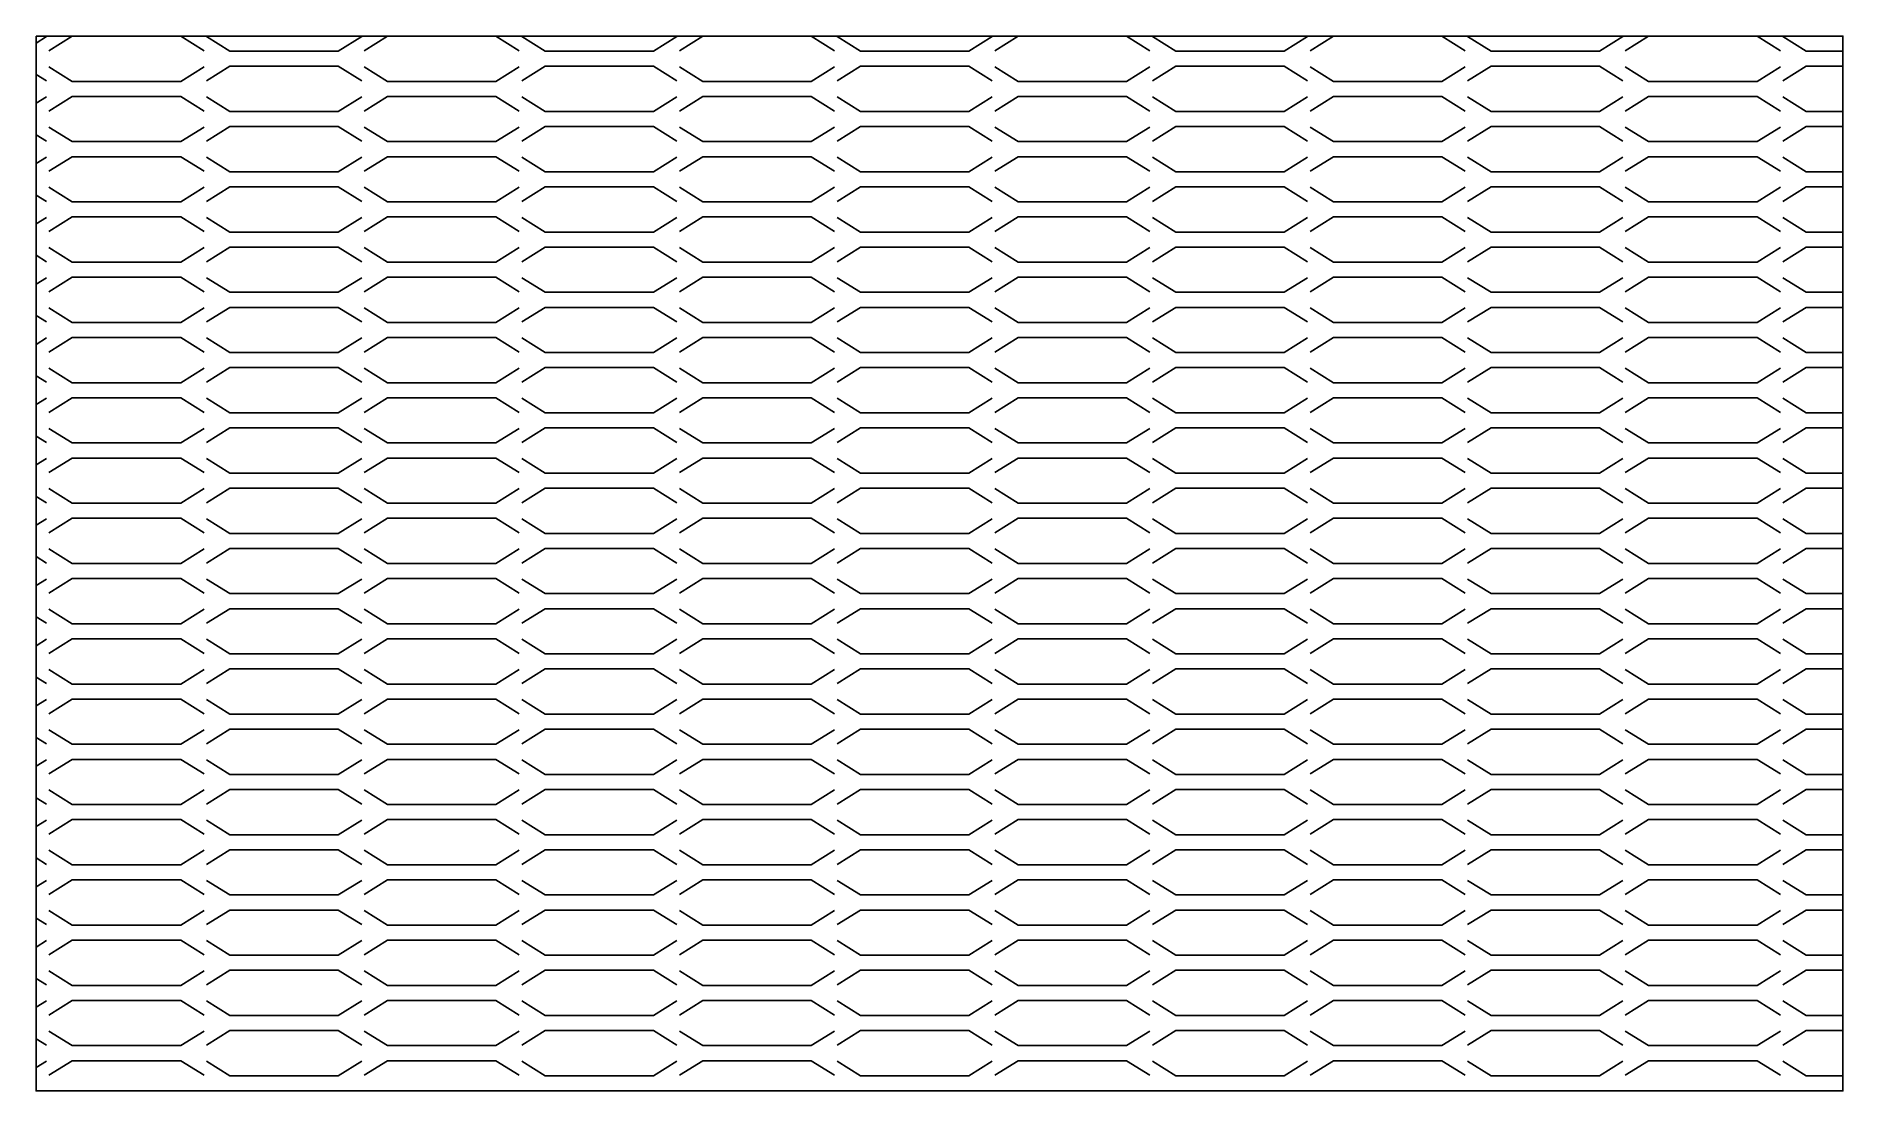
# Model space of a CAD drawing. Header units: millimetres. Extents: x 0 to 120, y 0 to 70.
import ezdxf

# ---------------------------------------------------------------- set-up
doc = ezdxf.new("R2010")
doc.units = ezdxf.units.MM
doc.layers.add('CUT', color=1, linetype='CONTINUOUS')

msp = doc.modelspace()

# ---------------------------------------------------------------- linework, layer by layer
at = {"layer": 'CUT'}
for p, q in [((0, 69.544), (0.682, 69.97)), ((0, 67.456), (0.682, 67.03)), ((0, 65.544), (0.682, 65.97)), ((0, 63.456), (0.682, 63.03)), ((0, 61.544), (0.682, 61.97)), ((0, 59.456), (0.682, 59.03)), ((0, 57.544), (0.682, 57.97)), ((0, 55.456), (0.682, 55.03)), ((0, 53.544), (0.682, 53.97)), ((0, 51.456), (0.682, 51.03)), ((0, 49.544), (0.682, 49.97)), ((0, 47.456), (0.682, 47.03)), ((0, 45.544), (0.682, 45.97)), ((0, 43.456), (0.682, 43.03)), ((0, 41.544), (0.682, 41.97)), ((0, 39.456), (0.682, 39.03)), ((0, 37.544), (0.682, 37.97)), ((0, 35.456), (0.682, 35.03)), ((0, 33.544), (0.682, 33.97)), ((0, 31.456), (0.682, 31.03)), ((0, 29.544), (0.682, 29.97)), ((0, 27.456), (0.682, 27.03)), ((0, 25.544), (0.682, 25.97)), ((0, 23.456), (0.682, 23.03)), ((0, 21.544), (0.682, 21.97)), ((0, 19.456), (0.682, 19.03)), ((0, 17.544), (0.682, 17.97)), ((0, 15.456), (0.682, 15.03)), ((0, 13.544), (0.682, 13.97)), ((0, 11.456), (0.682, 11.03)), ((0, 9.544), (0.682, 9.97)), ((0, 7.456), (0.682, 7.03)), ((0, 5.544), (0.682, 5.97)), ((0, 3.456), (0.682, 3.03)), ((0, 1.544), (0.682, 1.97))]:
    msp.add_line(p, q, dxfattribs=at)
for points in [[(0, 70), (120, 70), (120, 0), (0, 0), (0, 70)], [(0.848, 69.03), (2.4, 70), (9.6, 70), (11.152, 69.03)], [(11.318, 69.97), (12.87, 69), (20.07, 69), (21.622, 69.97)], [(21.788, 69.03), (23.34, 70), (30.54, 70), (32.092, 69.03)], [(32.258, 69.97), (33.81, 69), (41.01, 69), (42.562, 69.97)], [(42.728, 69.03), (44.28, 70), (51.48, 70), (53.032, 69.03)], [(53.198, 69.97), (54.75, 69), (61.95, 69), (63.502, 69.97)], [(63.668, 69.03), (65.22, 70), (72.42, 70), (73.972, 69.03)], [(74.138, 69.97), (75.69, 69), (82.89, 69), (84.442, 69.97)], [(84.608, 69.03), (86.16, 70), (93.36, 70), (94.912, 69.03)], [(95.078, 69.97), (96.63, 69), (103.83, 69), (105.382, 69.97)], [(105.548, 69.03), (107.1, 70), (114.3, 70), (115.852, 69.03)], [(116.018, 69.97), (117.57, 69), (120, 69)], [(0.848, 67.97), (2.4, 67), (9.6, 67), (11.152, 67.97)], [(11.318, 67.03), (12.87, 68), (20.07, 68), (21.622, 67.03)], [(21.788, 67.97), (23.34, 67), (30.54, 67), (32.092, 67.97)], [(32.258, 67.03), (33.81, 68), (41.01, 68), (42.562, 67.03)], [(42.728, 67.97), (44.28, 67), (51.48, 67), (53.032, 67.97)], [(53.198, 67.03), (54.75, 68), (61.95, 68), (63.502, 67.03)], [(63.668, 67.97), (65.22, 67), (72.42, 67), (73.972, 67.97)], [(74.138, 67.03), (75.69, 68), (82.89, 68), (84.442, 67.03)], [(84.608, 67.97), (86.16, 67), (93.36, 67), (94.912, 67.97)], [(95.078, 67.03), (96.63, 68), (103.83, 68), (105.382, 67.03)], [(105.548, 67.97), (107.1, 67), (114.3, 67), (115.852, 67.97)], [(116.018, 67.03), (117.57, 68), (120, 68)], [(0.848, 65.03), (2.4, 66), (9.6, 66), (11.152, 65.03)], [(21.788, 65.03), (23.34, 66), (30.54, 66), (32.092, 65.03)], [(42.728, 65.03), (44.28, 66), (51.48, 66), (53.032, 65.03)], [(63.668, 65.03), (65.22, 66), (72.42, 66), (73.972, 65.03)], [(84.608, 65.03), (86.16, 66), (93.36, 66), (94.912, 65.03)], [(105.548, 65.03), (107.1, 66), (114.3, 66), (115.852, 65.03)], [(11.318, 65.97), (12.87, 65), (20.07, 65), (21.622, 65.97)], [(32.258, 65.97), (33.81, 65), (41.01, 65), (42.562, 65.97)], [(53.198, 65.97), (54.75, 65), (61.95, 65), (63.502, 65.97)], [(74.138, 65.97), (75.69, 65), (82.89, 65), (84.442, 65.97)], [(95.078, 65.97), (96.63, 65), (103.83, 65), (105.382, 65.97)], [(116.018, 65.97), (117.57, 65), (120, 65)], [(0.848, 63.97), (2.4, 63), (9.6, 63), (11.152, 63.97)], [(11.318, 63.03), (12.87, 64), (20.07, 64), (21.622, 63.03)], [(21.788, 63.97), (23.34, 63), (30.54, 63), (32.092, 63.97)], [(32.258, 63.03), (33.81, 64), (41.01, 64), (42.562, 63.03)], [(42.728, 63.97), (44.28, 63), (51.48, 63), (53.032, 63.97)], [(53.198, 63.03), (54.75, 64), (61.95, 64), (63.502, 63.03)], [(63.668, 63.97), (65.22, 63), (72.42, 63), (73.972, 63.97)], [(74.138, 63.03), (75.69, 64), (82.89, 64), (84.442, 63.03)], [(84.608, 63.97), (86.16, 63), (93.36, 63), (94.912, 63.97)], [(95.078, 63.03), (96.63, 64), (103.83, 64), (105.382, 63.03)], [(105.548, 63.97), (107.1, 63), (114.3, 63), (115.852, 63.97)], [(116.018, 63.03), (117.57, 64), (120, 64)], [(0.848, 61.03), (2.4, 62), (9.6, 62), (11.152, 61.03)], [(11.318, 61.97), (12.87, 61), (20.07, 61), (21.622, 61.97)], [(21.788, 61.03), (23.34, 62), (30.54, 62), (32.092, 61.03)], [(32.258, 61.97), (33.81, 61), (41.01, 61), (42.562, 61.97)], [(42.728, 61.03), (44.28, 62), (51.48, 62), (53.032, 61.03)], [(53.198, 61.97), (54.75, 61), (61.95, 61), (63.502, 61.97)], [(63.668, 61.03), (65.22, 62), (72.42, 62), (73.972, 61.03)], [(74.138, 61.97), (75.69, 61), (82.89, 61), (84.442, 61.97)], [(84.608, 61.03), (86.16, 62), (93.36, 62), (94.912, 61.03)], [(95.078, 61.97), (96.63, 61), (103.83, 61), (105.382, 61.97)], [(105.548, 61.03), (107.1, 62), (114.3, 62), (115.852, 61.03)], [(116.018, 61.97), (117.57, 61), (120, 61)], [(11.318, 59.03), (12.87, 60), (20.07, 60), (21.622, 59.03)], [(32.258, 59.03), (33.81, 60), (41.01, 60), (42.562, 59.03)], [(53.198, 59.03), (54.75, 60), (61.95, 60), (63.502, 59.03)], [(74.138, 59.03), (75.69, 60), (82.89, 60), (84.442, 59.03)], [(95.078, 59.03), (96.63, 60), (103.83, 60), (105.382, 59.03)], [(116.018, 59.03), (117.57, 60), (120, 60)], [(0.848, 59.97), (2.4, 59), (9.6, 59), (11.152, 59.97)], [(21.788, 59.97), (23.34, 59), (30.54, 59), (32.092, 59.97)], [(42.728, 59.97), (44.28, 59), (51.48, 59), (53.032, 59.97)], [(63.668, 59.97), (65.22, 59), (72.42, 59), (73.972, 59.97)], [(84.608, 59.97), (86.16, 59), (93.36, 59), (94.912, 59.97)], [(105.548, 59.97), (107.1, 59), (114.3, 59), (115.852, 59.97)], [(0.848, 57.03), (2.4, 58), (9.6, 58), (11.152, 57.03)], [(11.318, 57.97), (12.87, 57), (20.07, 57), (21.622, 57.97)], [(21.788, 57.03), (23.34, 58), (30.54, 58), (32.092, 57.03)], [(32.258, 57.97), (33.81, 57), (41.01, 57), (42.562, 57.97)], [(42.728, 57.03), (44.28, 58), (51.48, 58), (53.032, 57.03)], [(53.198, 57.97), (54.75, 57), (61.95, 57), (63.502, 57.97)], [(63.668, 57.03), (65.22, 58), (72.42, 58), (73.972, 57.03)], [(74.138, 57.97), (75.69, 57), (82.89, 57), (84.442, 57.97)], [(84.608, 57.03), (86.16, 58), (93.36, 58), (94.912, 57.03)], [(95.078, 57.97), (96.63, 57), (103.83, 57), (105.382, 57.97)], [(105.548, 57.03), (107.1, 58), (114.3, 58), (115.852, 57.03)], [(116.018, 57.97), (117.57, 57), (120, 57)], [(0.848, 55.97), (2.4, 55), (9.6, 55), (11.152, 55.97)], [(11.318, 55.03), (12.87, 56), (20.07, 56), (21.622, 55.03)], [(21.788, 55.97), (23.34, 55), (30.54, 55), (32.092, 55.97)], [(32.258, 55.03), (33.81, 56), (41.01, 56), (42.562, 55.03)], [(42.728, 55.97), (44.28, 55), (51.48, 55), (53.032, 55.97)], [(53.198, 55.03), (54.75, 56), (61.95, 56), (63.502, 55.03)], [(63.668, 55.97), (65.22, 55), (72.42, 55), (73.972, 55.97)], [(74.138, 55.03), (75.69, 56), (82.89, 56), (84.442, 55.03)], [(84.608, 55.97), (86.16, 55), (93.36, 55), (94.912, 55.97)], [(95.078, 55.03), (96.63, 56), (103.83, 56), (105.382, 55.03)], [(105.548, 55.97), (107.1, 55), (114.3, 55), (115.852, 55.97)], [(116.018, 55.03), (117.57, 56), (120, 56)], [(0.848, 53.03), (2.4, 54), (9.6, 54), (11.152, 53.03)], [(21.788, 53.03), (23.34, 54), (30.54, 54), (32.092, 53.03)], [(42.728, 53.03), (44.28, 54), (51.48, 54), (53.032, 53.03)], [(63.668, 53.03), (65.22, 54), (72.42, 54), (73.972, 53.03)], [(84.608, 53.03), (86.16, 54), (93.36, 54), (94.912, 53.03)], [(105.548, 53.03), (107.1, 54), (114.3, 54), (115.852, 53.03)], [(11.318, 53.97), (12.87, 53), (20.07, 53), (21.622, 53.97)], [(32.258, 53.97), (33.81, 53), (41.01, 53), (42.562, 53.97)], [(53.198, 53.97), (54.75, 53), (61.95, 53), (63.502, 53.97)], [(74.138, 53.97), (75.69, 53), (82.89, 53), (84.442, 53.97)], [(95.078, 53.97), (96.63, 53), (103.83, 53), (105.382, 53.97)], [(116.018, 53.97), (117.57, 53), (120, 53)], [(0.848, 51.97), (2.4, 51), (9.6, 51), (11.152, 51.97)], [(11.318, 51.03), (12.87, 52), (20.07, 52), (21.622, 51.03)], [(21.788, 51.97), (23.34, 51), (30.54, 51), (32.092, 51.97)], [(32.258, 51.03), (33.81, 52), (41.01, 52), (42.562, 51.03)], [(42.728, 51.97), (44.28, 51), (51.48, 51), (53.032, 51.97)], [(53.198, 51.03), (54.75, 52), (61.95, 52), (63.502, 51.03)], [(63.668, 51.97), (65.22, 51), (72.42, 51), (73.972, 51.97)], [(74.138, 51.03), (75.69, 52), (82.89, 52), (84.442, 51.03)], [(84.608, 51.97), (86.16, 51), (93.36, 51), (94.912, 51.97)], [(95.078, 51.03), (96.63, 52), (103.83, 52), (105.382, 51.03)], [(105.548, 51.97), (107.1, 51), (114.3, 51), (115.852, 51.97)], [(116.018, 51.03), (117.57, 52), (120, 52)], [(0.848, 49.03), (2.4, 50), (9.6, 50), (11.152, 49.03)], [(11.318, 49.97), (12.87, 49), (20.07, 49), (21.622, 49.97)], [(21.788, 49.03), (23.34, 50), (30.54, 50), (32.092, 49.03)], [(32.258, 49.97), (33.81, 49), (41.01, 49), (42.562, 49.97)], [(42.728, 49.03), (44.28, 50), (51.48, 50), (53.032, 49.03)], [(53.198, 49.97), (54.75, 49), (61.95, 49), (63.502, 49.97)], [(63.668, 49.03), (65.22, 50), (72.42, 50), (73.972, 49.03)], [(74.138, 49.97), (75.69, 49), (82.89, 49), (84.442, 49.97)], [(84.608, 49.03), (86.16, 50), (93.36, 50), (94.912, 49.03)], [(95.078, 49.97), (96.63, 49), (103.83, 49), (105.382, 49.97)], [(105.548, 49.03), (107.1, 50), (114.3, 50), (115.852, 49.03)], [(116.018, 49.97), (117.57, 49), (120, 49)], [(11.318, 47.03), (12.87, 48), (20.07, 48), (21.622, 47.03)], [(32.258, 47.03), (33.81, 48), (41.01, 48), (42.562, 47.03)], [(53.198, 47.03), (54.75, 48), (61.95, 48), (63.502, 47.03)], [(74.138, 47.03), (75.69, 48), (82.89, 48), (84.442, 47.03)], [(95.078, 47.03), (96.63, 48), (103.83, 48), (105.382, 47.03)], [(116.018, 47.03), (117.57, 48), (120, 48)], [(0.848, 47.97), (2.4, 47), (9.6, 47), (11.152, 47.97)], [(21.788, 47.97), (23.34, 47), (30.54, 47), (32.092, 47.97)], [(42.728, 47.97), (44.28, 47), (51.48, 47), (53.032, 47.97)], [(63.668, 47.97), (65.22, 47), (72.42, 47), (73.972, 47.97)], [(84.608, 47.97), (86.16, 47), (93.36, 47), (94.912, 47.97)], [(105.548, 47.97), (107.1, 47), (114.3, 47), (115.852, 47.97)], [(0.848, 45.03), (2.4, 46), (9.6, 46), (11.152, 45.03)], [(11.318, 45.97), (12.87, 45), (20.07, 45), (21.622, 45.97)], [(21.788, 45.03), (23.34, 46), (30.54, 46), (32.092, 45.03)], [(32.258, 45.97), (33.81, 45), (41.01, 45), (42.562, 45.97)], [(42.728, 45.03), (44.28, 46), (51.48, 46), (53.032, 45.03)], [(53.198, 45.97), (54.75, 45), (61.95, 45), (63.502, 45.97)], [(63.668, 45.03), (65.22, 46), (72.42, 46), (73.972, 45.03)], [(74.138, 45.97), (75.69, 45), (82.89, 45), (84.442, 45.97)], [(84.608, 45.03), (86.16, 46), (93.36, 46), (94.912, 45.03)], [(95.078, 45.97), (96.63, 45), (103.83, 45), (105.382, 45.97)], [(105.548, 45.03), (107.1, 46), (114.3, 46), (115.852, 45.03)], [(116.018, 45.97), (117.57, 45), (120, 45)], [(0.848, 43.97), (2.4, 43), (9.6, 43), (11.152, 43.97)], [(11.318, 43.03), (12.87, 44), (20.07, 44), (21.622, 43.03)], [(21.788, 43.97), (23.34, 43), (30.54, 43), (32.092, 43.97)], [(32.258, 43.03), (33.81, 44), (41.01, 44), (42.562, 43.03)], [(42.728, 43.97), (44.28, 43), (51.48, 43), (53.032, 43.97)], [(53.198, 43.03), (54.75, 44), (61.95, 44), (63.502, 43.03)], [(63.668, 43.97), (65.22, 43), (72.42, 43), (73.972, 43.97)], [(74.138, 43.03), (75.69, 44), (82.89, 44), (84.442, 43.03)], [(84.608, 43.97), (86.16, 43), (93.36, 43), (94.912, 43.97)], [(95.078, 43.03), (96.63, 44), (103.83, 44), (105.382, 43.03)], [(105.548, 43.97), (107.1, 43), (114.3, 43), (115.852, 43.97)], [(116.018, 43.03), (117.57, 44), (120, 44)], [(0.848, 41.03), (2.4, 42), (9.6, 42), (11.152, 41.03)], [(21.788, 41.03), (23.34, 42), (30.54, 42), (32.092, 41.03)], [(42.728, 41.03), (44.28, 42), (51.48, 42), (53.032, 41.03)], [(63.668, 41.03), (65.22, 42), (72.42, 42), (73.972, 41.03)], [(84.608, 41.03), (86.16, 42), (93.36, 42), (94.912, 41.03)], [(105.548, 41.03), (107.1, 42), (114.3, 42), (115.852, 41.03)], [(11.318, 41.97), (12.87, 41), (20.07, 41), (21.622, 41.97)], [(32.258, 41.97), (33.81, 41), (41.01, 41), (42.562, 41.97)], [(53.198, 41.97), (54.75, 41), (61.95, 41), (63.502, 41.97)], [(74.138, 41.97), (75.69, 41), (82.89, 41), (84.442, 41.97)], [(95.078, 41.97), (96.63, 41), (103.83, 41), (105.382, 41.97)], [(116.018, 41.97), (117.57, 41), (120, 41)], [(0.848, 39.97), (2.4, 39), (9.6, 39), (11.152, 39.97)], [(11.318, 39.03), (12.87, 40), (20.07, 40), (21.622, 39.03)], [(21.788, 39.97), (23.34, 39), (30.54, 39), (32.092, 39.97)], [(32.258, 39.03), (33.81, 40), (41.01, 40), (42.562, 39.03)], [(42.728, 39.97), (44.28, 39), (51.48, 39), (53.032, 39.97)], [(53.198, 39.03), (54.75, 40), (61.95, 40), (63.502, 39.03)], [(63.668, 39.97), (65.22, 39), (72.42, 39), (73.972, 39.97)], [(74.138, 39.03), (75.69, 40), (82.89, 40), (84.442, 39.03)], [(84.608, 39.97), (86.16, 39), (93.36, 39), (94.912, 39.97)], [(95.078, 39.03), (96.63, 40), (103.83, 40), (105.382, 39.03)], [(105.548, 39.97), (107.1, 39), (114.3, 39), (115.852, 39.97)], [(116.018, 39.03), (117.57, 40), (120, 40)], [(0.848, 37.03), (2.4, 38), (9.6, 38), (11.152, 37.03)], [(11.318, 37.97), (12.87, 37), (20.07, 37), (21.622, 37.97)], [(21.788, 37.03), (23.34, 38), (30.54, 38), (32.092, 37.03)], [(32.258, 37.97), (33.81, 37), (41.01, 37), (42.562, 37.97)], [(42.728, 37.03), (44.28, 38), (51.48, 38), (53.032, 37.03)], [(53.198, 37.97), (54.75, 37), (61.95, 37), (63.502, 37.97)], [(63.668, 37.03), (65.22, 38), (72.42, 38), (73.972, 37.03)], [(74.138, 37.97), (75.69, 37), (82.89, 37), (84.442, 37.97)], [(84.608, 37.03), (86.16, 38), (93.36, 38), (94.912, 37.03)], [(95.078, 37.97), (96.63, 37), (103.83, 37), (105.382, 37.97)], [(105.548, 37.03), (107.1, 38), (114.3, 38), (115.852, 37.03)], [(116.018, 37.97), (117.57, 37), (120, 37)], [(11.318, 35.03), (12.87, 36), (20.07, 36), (21.622, 35.03)], [(32.258, 35.03), (33.81, 36), (41.01, 36), (42.562, 35.03)], [(53.198, 35.03), (54.75, 36), (61.95, 36), (63.502, 35.03)], [(74.138, 35.03), (75.69, 36), (82.89, 36), (84.442, 35.03)], [(95.078, 35.03), (96.63, 36), (103.83, 36), (105.382, 35.03)], [(116.018, 35.03), (117.57, 36), (120, 36)], [(0.848, 35.97), (2.4, 35), (9.6, 35), (11.152, 35.97)], [(21.788, 35.97), (23.34, 35), (30.54, 35), (32.092, 35.97)], [(42.728, 35.97), (44.28, 35), (51.48, 35), (53.032, 35.97)], [(63.668, 35.97), (65.22, 35), (72.42, 35), (73.972, 35.97)], [(84.608, 35.97), (86.16, 35), (93.36, 35), (94.912, 35.97)], [(105.548, 35.97), (107.1, 35), (114.3, 35), (115.852, 35.97)], [(0.848, 33.03), (2.4, 34), (9.6, 34), (11.152, 33.03)], [(11.318, 33.97), (12.87, 33), (20.07, 33), (21.622, 33.97)], [(21.788, 33.03), (23.34, 34), (30.54, 34), (32.092, 33.03)], [(32.258, 33.97), (33.81, 33), (41.01, 33), (42.562, 33.97)], [(42.728, 33.03), (44.28, 34), (51.48, 34), (53.032, 33.03)], [(53.198, 33.97), (54.75, 33), (61.95, 33), (63.502, 33.97)], [(63.668, 33.03), (65.22, 34), (72.42, 34), (73.972, 33.03)], [(74.138, 33.97), (75.69, 33), (82.89, 33), (84.442, 33.97)], [(84.608, 33.03), (86.16, 34), (93.36, 34), (94.912, 33.03)], [(95.078, 33.97), (96.63, 33), (103.83, 33), (105.382, 33.97)], [(105.548, 33.03), (107.1, 34), (114.3, 34), (115.852, 33.03)], [(116.018, 33.97), (117.57, 33), (120, 33)], [(0.848, 31.97), (2.4, 31), (9.6, 31), (11.152, 31.97)], [(11.318, 31.03), (12.87, 32), (20.07, 32), (21.622, 31.03)], [(21.788, 31.97), (23.34, 31), (30.54, 31), (32.092, 31.97)], [(32.258, 31.03), (33.81, 32), (41.01, 32), (42.562, 31.03)], [(42.728, 31.97), (44.28, 31), (51.48, 31), (53.032, 31.97)], [(53.198, 31.03), (54.75, 32), (61.95, 32), (63.502, 31.03)], [(63.668, 31.97), (65.22, 31), (72.42, 31), (73.972, 31.97)], [(74.138, 31.03), (75.69, 32), (82.89, 32), (84.442, 31.03)], [(84.608, 31.97), (86.16, 31), (93.36, 31), (94.912, 31.97)], [(95.078, 31.03), (96.63, 32), (103.83, 32), (105.382, 31.03)], [(105.548, 31.97), (107.1, 31), (114.3, 31), (115.852, 31.97)], [(116.018, 31.03), (117.57, 32), (120, 32)], [(0.848, 29.03), (2.4, 30), (9.6, 30), (11.152, 29.03)], [(21.788, 29.03), (23.34, 30), (30.54, 30), (32.092, 29.03)], [(42.728, 29.03), (44.28, 30), (51.48, 30), (53.032, 29.03)], [(63.668, 29.03), (65.22, 30), (72.42, 30), (73.972, 29.03)], [(84.608, 29.03), (86.16, 30), (93.36, 30), (94.912, 29.03)], [(105.548, 29.03), (107.1, 30), (114.3, 30), (115.852, 29.03)], [(11.318, 29.97), (12.87, 29), (20.07, 29), (21.622, 29.97)], [(32.258, 29.97), (33.81, 29), (41.01, 29), (42.562, 29.97)], [(53.198, 29.97), (54.75, 29), (61.95, 29), (63.502, 29.97)], [(74.138, 29.97), (75.69, 29), (82.89, 29), (84.442, 29.97)], [(95.078, 29.97), (96.63, 29), (103.83, 29), (105.382, 29.97)], [(116.018, 29.97), (117.57, 29), (120, 29)], [(0.848, 27.97), (2.4, 27), (9.6, 27), (11.152, 27.97)], [(11.318, 27.03), (12.87, 28), (20.07, 28), (21.622, 27.03)], [(21.788, 27.97), (23.34, 27), (30.54, 27), (32.092, 27.97)], [(32.258, 27.03), (33.81, 28), (41.01, 28), (42.562, 27.03)], [(42.728, 27.97), (44.28, 27), (51.48, 27), (53.032, 27.97)], [(53.198, 27.03), (54.75, 28), (61.95, 28), (63.502, 27.03)], [(63.668, 27.97), (65.22, 27), (72.42, 27), (73.972, 27.97)], [(74.138, 27.03), (75.69, 28), (82.89, 28), (84.442, 27.03)], [(84.608, 27.97), (86.16, 27), (93.36, 27), (94.912, 27.97)], [(95.078, 27.03), (96.63, 28), (103.83, 28), (105.382, 27.03)], [(105.548, 27.97), (107.1, 27), (114.3, 27), (115.852, 27.97)], [(116.018, 27.03), (117.57, 28), (120, 28)], [(0.848, 25.03), (2.4, 26), (9.6, 26), (11.152, 25.03)], [(11.318, 25.97), (12.87, 25), (20.07, 25), (21.622, 25.97)], [(21.788, 25.03), (23.34, 26), (30.54, 26), (32.092, 25.03)], [(32.258, 25.97), (33.81, 25), (41.01, 25), (42.562, 25.97)], [(42.728, 25.03), (44.28, 26), (51.48, 26), (53.032, 25.03)], [(53.198, 25.97), (54.75, 25), (61.95, 25), (63.502, 25.97)], [(63.668, 25.03), (65.22, 26), (72.42, 26), (73.972, 25.03)], [(74.138, 25.97), (75.69, 25), (82.89, 25), (84.442, 25.97)], [(84.608, 25.03), (86.16, 26), (93.36, 26), (94.912, 25.03)], [(95.078, 25.97), (96.63, 25), (103.83, 25), (105.382, 25.97)], [(105.548, 25.03), (107.1, 26), (114.3, 26), (115.852, 25.03)], [(116.018, 25.97), (117.57, 25), (120, 25)], [(11.318, 23.03), (12.87, 24), (20.07, 24), (21.622, 23.03)], [(32.258, 23.03), (33.81, 24), (41.01, 24), (42.562, 23.03)], [(53.198, 23.03), (54.75, 24), (61.95, 24), (63.502, 23.03)], [(74.138, 23.03), (75.69, 24), (82.89, 24), (84.442, 23.03)], [(95.078, 23.03), (96.63, 24), (103.83, 24), (105.382, 23.03)], [(116.018, 23.03), (117.57, 24), (120, 24)], [(0.848, 23.97), (2.4, 23), (9.6, 23), (11.152, 23.97)], [(21.788, 23.97), (23.34, 23), (30.54, 23), (32.092, 23.97)], [(42.728, 23.97), (44.28, 23), (51.48, 23), (53.032, 23.97)], [(63.668, 23.97), (65.22, 23), (72.42, 23), (73.972, 23.97)], [(84.608, 23.97), (86.16, 23), (93.36, 23), (94.912, 23.97)], [(105.548, 23.97), (107.1, 23), (114.3, 23), (115.852, 23.97)], [(0.848, 21.03), (2.4, 22), (9.6, 22), (11.152, 21.03)], [(11.318, 21.97), (12.87, 21), (20.07, 21), (21.622, 21.97)], [(21.788, 21.03), (23.34, 22), (30.54, 22), (32.092, 21.03)], [(32.258, 21.97), (33.81, 21), (41.01, 21), (42.562, 21.97)], [(42.728, 21.03), (44.28, 22), (51.48, 22), (53.032, 21.03)], [(53.198, 21.97), (54.75, 21), (61.95, 21), (63.502, 21.97)], [(63.668, 21.03), (65.22, 22), (72.42, 22), (73.972, 21.03)], [(74.138, 21.97), (75.69, 21), (82.89, 21), (84.442, 21.97)], [(84.608, 21.03), (86.16, 22), (93.36, 22), (94.912, 21.03)], [(95.078, 21.97), (96.63, 21), (103.83, 21), (105.382, 21.97)], [(105.548, 21.03), (107.1, 22), (114.3, 22), (115.852, 21.03)], [(116.018, 21.97), (117.57, 21), (120, 21)], [(0.848, 19.97), (2.4, 19), (9.6, 19), (11.152, 19.97)], [(11.318, 19.03), (12.87, 20), (20.07, 20), (21.622, 19.03)], [(21.788, 19.97), (23.34, 19), (30.54, 19), (32.092, 19.97)], [(32.258, 19.03), (33.81, 20), (41.01, 20), (42.562, 19.03)], [(42.728, 19.97), (44.28, 19), (51.48, 19), (53.032, 19.97)], [(53.198, 19.03), (54.75, 20), (61.95, 20), (63.502, 19.03)], [(63.668, 19.97), (65.22, 19), (72.42, 19), (73.972, 19.97)], [(74.138, 19.03), (75.69, 20), (82.89, 20), (84.442, 19.03)], [(84.608, 19.97), (86.16, 19), (93.36, 19), (94.912, 19.97)], [(95.078, 19.03), (96.63, 20), (103.83, 20), (105.382, 19.03)], [(105.548, 19.97), (107.1, 19), (114.3, 19), (115.852, 19.97)], [(116.018, 19.03), (117.57, 20), (120, 20)], [(0.848, 17.03), (2.4, 18), (9.6, 18), (11.152, 17.03)], [(21.788, 17.03), (23.34, 18), (30.54, 18), (32.092, 17.03)], [(42.728, 17.03), (44.28, 18), (51.48, 18), (53.032, 17.03)], [(63.668, 17.03), (65.22, 18), (72.42, 18), (73.972, 17.03)], [(84.608, 17.03), (86.16, 18), (93.36, 18), (94.912, 17.03)], [(105.548, 17.03), (107.1, 18), (114.3, 18), (115.852, 17.03)], [(11.318, 17.97), (12.87, 17), (20.07, 17), (21.622, 17.97)], [(32.258, 17.97), (33.81, 17), (41.01, 17), (42.562, 17.97)], [(53.198, 17.97), (54.75, 17), (61.95, 17), (63.502, 17.97)], [(74.138, 17.97), (75.69, 17), (82.89, 17), (84.442, 17.97)], [(95.078, 17.97), (96.63, 17), (103.83, 17), (105.382, 17.97)], [(116.018, 17.97), (117.57, 17), (120, 17)], [(0.848, 15.97), (2.4, 15), (9.6, 15), (11.152, 15.97)], [(11.318, 15.03), (12.87, 16), (20.07, 16), (21.622, 15.03)], [(21.788, 15.97), (23.34, 15), (30.54, 15), (32.092, 15.97)], [(32.258, 15.03), (33.81, 16), (41.01, 16), (42.562, 15.03)], [(42.728, 15.97), (44.28, 15), (51.48, 15), (53.032, 15.97)], [(53.198, 15.03), (54.75, 16), (61.95, 16), (63.502, 15.03)], [(63.668, 15.97), (65.22, 15), (72.42, 15), (73.972, 15.97)], [(74.138, 15.03), (75.69, 16), (82.89, 16), (84.442, 15.03)], [(84.608, 15.97), (86.16, 15), (93.36, 15), (94.912, 15.97)], [(95.078, 15.03), (96.63, 16), (103.83, 16), (105.382, 15.03)], [(105.548, 15.97), (107.1, 15), (114.3, 15), (115.852, 15.97)], [(116.018, 15.03), (117.57, 16), (120, 16)], [(0.848, 13.03), (2.4, 14), (9.6, 14), (11.152, 13.03)], [(11.318, 13.97), (12.87, 13), (20.07, 13), (21.622, 13.97)], [(21.788, 13.03), (23.34, 14), (30.54, 14), (32.092, 13.03)], [(32.258, 13.97), (33.81, 13), (41.01, 13), (42.562, 13.97)], [(42.728, 13.03), (44.28, 14), (51.48, 14), (53.032, 13.03)], [(53.198, 13.97), (54.75, 13), (61.95, 13), (63.502, 13.97)], [(63.668, 13.03), (65.22, 14), (72.42, 14), (73.972, 13.03)], [(74.138, 13.97), (75.69, 13), (82.89, 13), (84.442, 13.97)], [(84.608, 13.03), (86.16, 14), (93.36, 14), (94.912, 13.03)], [(95.078, 13.97), (96.63, 13), (103.83, 13), (105.382, 13.97)], [(105.548, 13.03), (107.1, 14), (114.3, 14), (115.852, 13.03)], [(116.018, 13.97), (117.57, 13), (120, 13)], [(11.318, 11.03), (12.87, 12), (20.07, 12), (21.622, 11.03)], [(32.258, 11.03), (33.81, 12), (41.01, 12), (42.562, 11.03)], [(53.198, 11.03), (54.75, 12), (61.95, 12), (63.502, 11.03)], [(74.138, 11.03), (75.69, 12), (82.89, 12), (84.442, 11.03)], [(95.078, 11.03), (96.63, 12), (103.83, 12), (105.382, 11.03)], [(116.018, 11.03), (117.57, 12), (120, 12)], [(0.848, 11.97), (2.4, 11), (9.6, 11), (11.152, 11.97)], [(21.788, 11.97), (23.34, 11), (30.54, 11), (32.092, 11.97)], [(42.728, 11.97), (44.28, 11), (51.48, 11), (53.032, 11.97)], [(63.668, 11.97), (65.22, 11), (72.42, 11), (73.972, 11.97)], [(84.608, 11.97), (86.16, 11), (93.36, 11), (94.912, 11.97)], [(105.548, 11.97), (107.1, 11), (114.3, 11), (115.852, 11.97)], [(0.848, 9.03), (2.4, 10), (9.6, 10), (11.152, 9.03)], [(11.318, 9.97), (12.87, 9), (20.07, 9), (21.622, 9.97)], [(21.788, 9.03), (23.34, 10), (30.54, 10), (32.092, 9.03)], [(32.258, 9.97), (33.81, 9), (41.01, 9), (42.562, 9.97)], [(42.728, 9.03), (44.28, 10), (51.48, 10), (53.032, 9.03)], [(53.198, 9.97), (54.75, 9), (61.95, 9), (63.502, 9.97)], [(63.668, 9.03), (65.22, 10), (72.42, 10), (73.972, 9.03)], [(74.138, 9.97), (75.69, 9), (82.89, 9), (84.442, 9.97)], [(84.608, 9.03), (86.16, 10), (93.36, 10), (94.912, 9.03)], [(95.078, 9.97), (96.63, 9), (103.83, 9), (105.382, 9.97)], [(105.548, 9.03), (107.1, 10), (114.3, 10), (115.852, 9.03)], [(116.018, 9.97), (117.57, 9), (120, 9)], [(0.848, 7.97), (2.4, 7), (9.6, 7), (11.152, 7.97)], [(11.318, 7.03), (12.87, 8), (20.07, 8), (21.622, 7.03)], [(21.788, 7.97), (23.34, 7), (30.54, 7), (32.092, 7.97)], [(32.258, 7.03), (33.81, 8), (41.01, 8), (42.562, 7.03)], [(42.728, 7.97), (44.28, 7), (51.48, 7), (53.032, 7.97)], [(53.198, 7.03), (54.75, 8), (61.95, 8), (63.502, 7.03)], [(63.668, 7.97), (65.22, 7), (72.42, 7), (73.972, 7.97)], [(74.138, 7.03), (75.69, 8), (82.89, 8), (84.442, 7.03)], [(84.608, 7.97), (86.16, 7), (93.36, 7), (94.912, 7.97)], [(95.078, 7.03), (96.63, 8), (103.83, 8), (105.382, 7.03)], [(105.548, 7.97), (107.1, 7), (114.3, 7), (115.852, 7.97)], [(116.018, 7.03), (117.57, 8), (120, 8)], [(0.848, 5.03), (2.4, 6), (9.6, 6), (11.152, 5.03)], [(21.788, 5.03), (23.34, 6), (30.54, 6), (32.092, 5.03)], [(42.728, 5.03), (44.28, 6), (51.48, 6), (53.032, 5.03)], [(63.668, 5.03), (65.22, 6), (72.42, 6), (73.972, 5.03)], [(84.608, 5.03), (86.16, 6), (93.36, 6), (94.912, 5.03)], [(105.548, 5.03), (107.1, 6), (114.3, 6), (115.852, 5.03)], [(11.318, 5.97), (12.87, 5), (20.07, 5), (21.622, 5.97)], [(32.258, 5.97), (33.81, 5), (41.01, 5), (42.562, 5.97)], [(53.198, 5.97), (54.75, 5), (61.95, 5), (63.502, 5.97)], [(74.138, 5.97), (75.69, 5), (82.89, 5), (84.442, 5.97)], [(95.078, 5.97), (96.63, 5), (103.83, 5), (105.382, 5.97)], [(116.018, 5.97), (117.57, 5), (120, 5)], [(0.848, 3.97), (2.4, 3), (9.6, 3), (11.152, 3.97)], [(11.318, 3.03), (12.87, 4), (20.07, 4), (21.622, 3.03)], [(21.788, 3.97), (23.34, 3), (30.54, 3), (32.092, 3.97)], [(32.258, 3.03), (33.81, 4), (41.01, 4), (42.562, 3.03)], [(42.728, 3.97), (44.28, 3), (51.48, 3), (53.032, 3.97)], [(53.198, 3.03), (54.75, 4), (61.95, 4), (63.502, 3.03)], [(63.668, 3.97), (65.22, 3), (72.42, 3), (73.972, 3.97)], [(74.138, 3.03), (75.69, 4), (82.89, 4), (84.442, 3.03)], [(84.608, 3.97), (86.16, 3), (93.36, 3), (94.912, 3.97)], [(95.078, 3.03), (96.63, 4), (103.83, 4), (105.382, 3.03)], [(105.548, 3.97), (107.1, 3), (114.3, 3), (115.852, 3.97)], [(116.018, 3.03), (117.57, 4), (120, 4)], [(0.848, 1.03), (2.4, 2), (9.6, 2), (11.152, 1.03)], [(11.318, 1.97), (12.87, 1), (20.07, 1), (21.622, 1.97)], [(21.788, 1.03), (23.34, 2), (30.54, 2), (32.092, 1.03)], [(32.258, 1.97), (33.81, 1), (41.01, 1), (42.562, 1.97)], [(42.728, 1.03), (44.28, 2), (51.48, 2), (53.032, 1.03)], [(53.198, 1.97), (54.75, 1), (61.95, 1), (63.502, 1.97)], [(63.668, 1.03), (65.22, 2), (72.42, 2), (73.972, 1.03)], [(74.138, 1.97), (75.69, 1), (82.89, 1), (84.442, 1.97)], [(84.608, 1.03), (86.16, 2), (93.36, 2), (94.912, 1.03)], [(95.078, 1.97), (96.63, 1), (103.83, 1), (105.382, 1.97)], [(105.548, 1.03), (107.1, 2), (114.3, 2), (115.852, 1.03)], [(116.018, 1.97), (117.57, 1), (120, 1)], [(12.87, 0), (12.87, 0), (20.07, 0), (20.07, 0)], [(33.81, 0), (33.81, 0), (41.01, 0), (41.01, 0)], [(54.75, 0), (54.75, 0), (61.95, 0), (61.95, 0)], [(75.69, 0), (75.69, 0), (82.89, 0), (82.89, 0)], [(96.63, 0), (96.63, 0), (103.83, 0), (103.83, 0)], [(117.57, 0), (117.57, 0), (120, 0)]]:
    msp.add_lwpolyline(points, dxfattribs=at)

doc.saveas('drawing.dxf')
